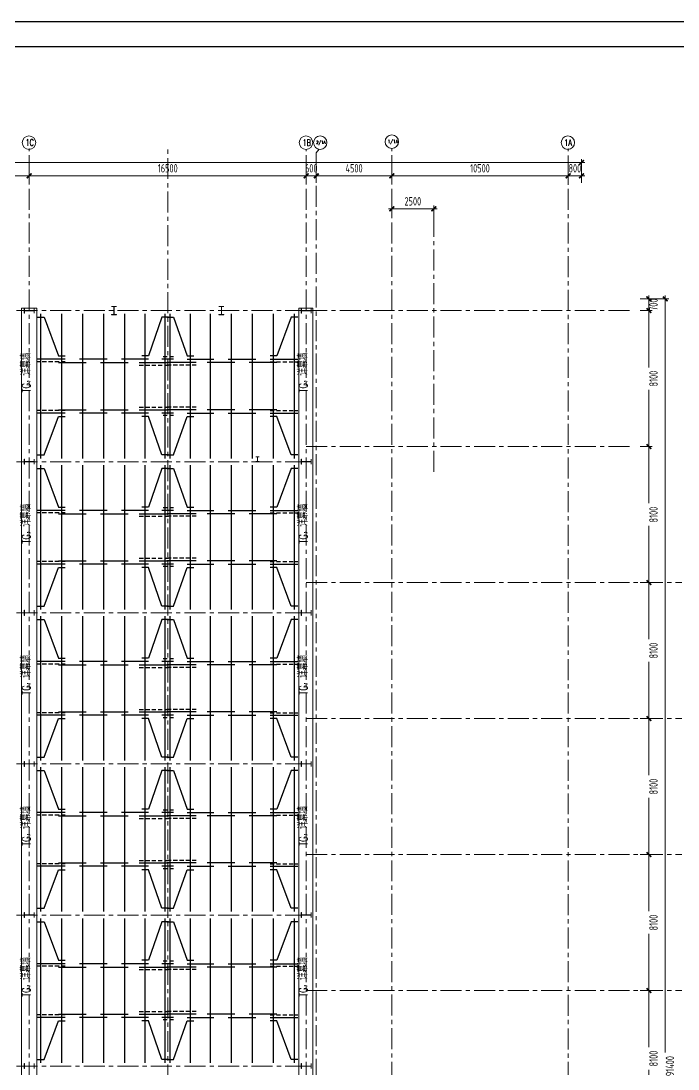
# Model space of a CAD drawing. Extents: x -1201378 to 2367219, y -619313 to 244905.
# Drawn here: x 2283650 to 2322789, y 182477 to 244905 of the extents above; entities that cross this region are included whole.
import ezdxf
from ezdxf.enums import TextEntityAlignment as Align

# ---------------------------------------------------------------- set-up
doc = ezdxf.new("R2010")
doc.units = 0
doc.header["$LTSCALE"] = 1000
doc.linetypes.add('CENTER', pattern=[2, 1.25, -0.25, 0.25, -0.25])
doc.linetypes.add('DASHED', pattern=[0.75, 0.5, -0.25])
doc.layers.get('0').update_dxf_attribs({"linetype": 'CONTINUOUS'})
doc.layers.get('Defpoints').update_dxf_attribs({"linetype": 'CONTINUOUS'})
doc.layers.add('0-cxFrame', color=155, linetype='CONTINUOUS')
doc.layers.add('S-SHAPE', color=51, linetype='CONTINUOUS')
for name, color, linetype, lineweight in [('0-cxText', 131, 'CONTINUOUS', 25), ('S-axis', 111, 'CONTINUOUS', 0), ('S-col', 2, 'CONTINUOUS', 0), ('S-dote', 5, 'CENTER', 0), ('THIN', 7, 'CONTINUOUS', 0), ('梁', 4, 'CONTINUOUS', 18)]:
    doc.layers.add(name, color=color, linetype=linetype, lineweight=lineweight)
doc.styles.add('_TCH_AXIS', font='COMPLEX', dxfattribs={"bigfont": 'GBCBIG'})
doc.styles.add('cx_tuming', font='simhei.ttf')
doc.styles.add('cx_tuqian1', font='')
doc.styles.add('TSSD_Dimension', font='tssdeng.shx', dxfattribs={"width": 0.7, "bigfont": 'hztxt.shx'})
doc.styles.add('TSSD_Rein', font='tj-romans1.shx', dxfattribs={"width": 0.7, "bigfont": 'tj-hztxt.shx'})
doc.styles.add('黑体', font='simhei.ttf', dxfattribs={"width": 0.8})
doc.styles.get('cx_tuqian1').set_extended_font_data('SimSun')
doc.dimstyles.new('TSSD_200_200', dxfattribs={"dimtxt": 500, "dimasz": 200, "dimexe": 200, "dimexo": 500, "dimgap": 200, "dimtad": 1, "dimdec": 0, "dimzin": 0, "dimdsep": 46, "dimtxsty": 'TSSD_Dimension', "dimblk": 'ARCHTICK', "dimcen": 0, "dimdle": 200, "dimclrt": 7, "dimadec": 0, "dimazin": 0, "dimtfac": 1, "dimtdec": 0, "dimtix": 1, "dimtmove": 2, "dimatfit": 3, "dimfxl": 1, "dimtolj": 1, "dimtzin": 0, "dimarcsym": 0})

# ---------------------------------------------------------------- blocks, each defined once
blk = doc.blocks.new('TK22.A0 L(Dragon)')
at = {"layer": '0-cxFrame', "color": 7, "const_width": 0.5}
blk.add_lwpolyline([(0, 0), (-1486, 0), (-1486, 841), (0, 841)], close=True, dxfattribs=at)
at = {"layer": '0-cxFrame', "const_width": 0.5}
blk.add_lwpolyline([(-80, 10), (-1466, 10), (-1466, 831), (-80, 831)], close=True, dxfattribs=at)
at = {"style": '黑体', "flags": 4}
blk.add_attdef('图幅', text='', height=3.3, dxfattribs=at).set_placement((-40, 3), align=Align.RIGHT)
at = {"layer": '0-cxText', "flags": 4}
for tag, height, style, p in [('建设单位', 3.5, 'cx_tuming', (-45, 240)), ('项目名称', 3.5, 'cx_tuming', (-45, 210)), ('子项名称', 3.5, 'cx_tuming', (-45, 180)), ('工程编号', 3.3, 'cx_tuqian1', (-35, 165)), ('图名1', 3.5, 'cx_tuming', (-45, 87)), ('图名2', 3.5, 'cx_tuming', (-45, 79)), ('图名3', 3.5, 'cx_tuming', (-45, 71)), ('出图日期', 3.3, 'cx_tuqian1', (-39, 60)), ('专业', 3.3, 'cx_tuqian1', (-55, 52)), ('图号', 3.3, 'cx_tuqian1', (-55, 44)), ('版次', 3.3, 'cx_tuqian1', (-20, 44))]:
    blk.add_attdef(tag, text='', height=height, dxfattribs=dict(at, style=style)).set_placement(p, align=Align.MIDDLE)
at = {"layer": 'Defpoints', "color": 6, "flags": 4}
for tag, height, style, p in [('tufu', 3.3, '黑体', (-12, 12)), ('dwfname', 4, 'cx_tuqian1', (-80, 3))]:
    blk.add_attdef(tag, text='', height=height, dxfattribs=dict(at, style=style)).set_placement(p, align=Align.RIGHT)
blk = doc.blocks.new('_FZH')
at = {"layer": 'S-col'}
blk.add_lwpolyline([(-0.375, -0.188), (-0.375, 0.187), (-0.36, 0.187), (-0.36, 0.005), (0.36, 0.005), (0.36, 0.187), (0.375, 0.187), (0.375, -0.188), (0.36, -0.188), (0.36, -0.005), (-0.36, -0.005), (-0.36, -0.188)], close=True, dxfattribs=at)
blk = doc.blocks.new('w4234324')
at = {"layer": 'S-col', "xscale": 800.0000000000005, "yscale": 800.0000000000005, "zscale": 800.0000000000005}
for p in [(-160954, 831820), (-144454, 831820), (-160954, 822820), (-144454, 822820), (-160954, 813820), (-144454, 813820), (-160954, 804820), (-144454, 804820), (-160954, 795820), (-144454, 795820), (-160954, 786820), (-144454, 786820)]:
    blk.add_blockref('_FZH', p, dxfattribs=at)
blk = doc.blocks.new('_ArchTick')
at = {"color": 0, "linetype": 'ByBlock', "const_width": 0.5}
blk.add_lwpolyline([(-0.71, -0.71), (0.71, 0.71)], dxfattribs=at)
blk = doc.blocks.new('*D2999')
at = {"layer": 'Defpoints', "color": 0, "transparency": 16777216}
for p in [(-115858, 123054), (-132358, 122147), (-115858, 122147)]:
    blk.add_point(p, dxfattribs=at)
at = {"layer": 'S-axis', "color": 0, "lineweight": -2, "transparency": 16777216}
for p, q in [((-132558, 123054), (-115658, 123054)), ((-132358, 122647), (-132358, 123254)), ((-115858, 122647), (-115858, 123254))]:
    blk.add_line(p, q, dxfattribs=at)
at = {"layer": 'S-axis', "color": 0, "lineweight": -2, "transparency": 16777216, "xscale": 200, "yscale": 200, "zscale": 200, "rotation": 180}
blk.add_blockref('_ArchTick', (-132358, 123054), dxfattribs=at)
at = {"layer": 'S-axis', "color": 0, "lineweight": -2, "transparency": 16777216, "xscale": 200, "yscale": 200, "zscale": 200}
blk.add_blockref('_ArchTick', (-115858, 123054), dxfattribs=at)
at = {"layer": 'S-axis', "color": 7, "transparency": 16777216, "insert": (-124108, 123504), "char_height": 500, "attachment_point": 5, "style": 'TSSD_Dimension'}
blk.add_mtext('\\A1;16500', dxfattribs=at)
blk = doc.blocks.new('*D3000')
at = {"layer": 'Defpoints', "color": 0, "transparency": 16777216}
for p in [(-99358, 123054), (-115858, 122147), (-99358, 122147)]:
    blk.add_point(p, dxfattribs=at)
at = {"layer": 'S-axis', "color": 0, "lineweight": -2, "transparency": 16777216}
for p, q in [((-116058, 123054), (-99158, 123054)), ((-115858, 122647), (-115858, 123254)), ((-99358, 122647), (-99358, 123254))]:
    blk.add_line(p, q, dxfattribs=at)
at = {"layer": 'S-axis', "color": 0, "lineweight": -2, "transparency": 16777216, "xscale": 200, "yscale": 200, "zscale": 200, "rotation": 180}
blk.add_blockref('_ArchTick', (-115858, 123054), dxfattribs=at)
at = {"layer": 'S-axis', "color": 0, "lineweight": -2, "transparency": 16777216, "xscale": 200, "yscale": 200, "zscale": 200}
blk.add_blockref('_ArchTick', (-99358, 123054), dxfattribs=at)
at = {"layer": 'S-axis', "color": 7, "transparency": 16777216, "insert": (-107608, 123504), "char_height": 500, "attachment_point": 5, "style": 'TSSD_Dimension'}
blk.add_mtext('\\A1;16500', dxfattribs=at)
blk = doc.blocks.new('*D3001')
at = {"layer": 'Defpoints', "color": 0, "transparency": 16777216}
for p in [(-98758, 123054), (-99358, 122147), (-98758, 122147)]:
    blk.add_point(p, dxfattribs=at)
at = {"layer": 'S-axis', "color": 0, "lineweight": -2, "transparency": 16777216}
for p, q in [((-99358, 123054), (-99558, 123054)), ((-99358, 122647), (-99358, 123254)), ((-99358, 123054), (-98758, 123054)), ((-98758, 122647), (-98758, 123254)), ((-98758, 123054), (-98558, 123054))]:
    blk.add_line(p, q, dxfattribs=at)
at = {"layer": 'S-axis', "color": 0, "lineweight": -2, "transparency": 16777216, "xscale": 200, "yscale": 200, "zscale": 200}
blk.add_blockref('_ArchTick', (-99358, 123054), dxfattribs=at)
at = {"layer": 'S-axis', "color": 0, "lineweight": -2, "transparency": 16777216, "xscale": 200, "yscale": 200, "zscale": 200, "rotation": 180}
blk.add_blockref('_ArchTick', (-98758, 123054), dxfattribs=at)
at = {"layer": 'S-axis', "color": 7, "transparency": 16777216, "insert": (-99058, 123504), "char_height": 500, "attachment_point": 5, "style": 'TSSD_Dimension'}
blk.add_mtext('\\A1;600', dxfattribs=at)
blk = doc.blocks.new('*D3002')
at = {"layer": 'Defpoints', "color": 0, "transparency": 16777216}
for p in [(-94258, 123054), (-98758, 122147), (-94258, 122147)]:
    blk.add_point(p, dxfattribs=at)
at = {"layer": 'S-axis', "color": 0, "lineweight": -2, "transparency": 16777216}
for p, q in [((-98958, 123054), (-94058, 123054)), ((-98758, 122647), (-98758, 123254)), ((-94258, 122647), (-94258, 123254))]:
    blk.add_line(p, q, dxfattribs=at)
at = {"layer": 'S-axis', "color": 0, "lineweight": -2, "transparency": 16777216, "xscale": 200, "yscale": 200, "zscale": 200, "rotation": 180}
blk.add_blockref('_ArchTick', (-98758, 123054), dxfattribs=at)
at = {"layer": 'S-axis', "color": 0, "lineweight": -2, "transparency": 16777216, "xscale": 200, "yscale": 200, "zscale": 200}
blk.add_blockref('_ArchTick', (-94258, 123054), dxfattribs=at)
at = {"layer": 'S-axis', "color": 7, "transparency": 16777216, "insert": (-96508, 123504), "char_height": 500, "attachment_point": 5, "style": 'TSSD_Dimension'}
blk.add_mtext('\\A1;4500', dxfattribs=at)
blk = doc.blocks.new('*D3003')
at = {"layer": 'Defpoints', "color": 0, "transparency": 16777216}
for p in [(-83758, 123054), (-94258, 122147), (-83758, 122147)]:
    blk.add_point(p, dxfattribs=at)
at = {"layer": 'S-axis', "color": 0, "lineweight": -2, "transparency": 16777216}
for p, q in [((-94458, 123054), (-83558, 123054)), ((-94258, 122647), (-94258, 123254)), ((-83758, 122647), (-83758, 123254))]:
    blk.add_line(p, q, dxfattribs=at)
at = {"layer": 'S-axis', "color": 0, "lineweight": -2, "transparency": 16777216, "xscale": 200, "yscale": 200, "zscale": 200, "rotation": 180}
blk.add_blockref('_ArchTick', (-94258, 123054), dxfattribs=at)
at = {"layer": 'S-axis', "color": 0, "lineweight": -2, "transparency": 16777216, "xscale": 200, "yscale": 200, "zscale": 200}
blk.add_blockref('_ArchTick', (-83758, 123054), dxfattribs=at)
at = {"layer": 'S-axis', "color": 7, "transparency": 16777216, "insert": (-89008, 123504), "char_height": 500, "attachment_point": 5, "style": 'TSSD_Dimension'}
blk.add_mtext('\\A1;10500', dxfattribs=at)
blk = doc.blocks.new('*D3004')
at = {"layer": 'Defpoints', "color": 0, "transparency": 16777216}
for p in [(-82958, 123054), (-83758, 122147), (-82958, 122147)]:
    blk.add_point(p, dxfattribs=at)
at = {"layer": 'S-axis', "color": 0, "lineweight": -2, "transparency": 16777216}
for p, q in [((-83758, 123054), (-83958, 123054)), ((-83758, 122647), (-83758, 123254)), ((-83758, 123054), (-82958, 123054)), ((-82958, 122647), (-82958, 123254)), ((-82958, 123054), (-82758, 123054))]:
    blk.add_line(p, q, dxfattribs=at)
at = {"layer": 'S-axis', "color": 0, "lineweight": -2, "transparency": 16777216, "xscale": 200, "yscale": 200, "zscale": 200}
blk.add_blockref('_ArchTick', (-83758, 123054), dxfattribs=at)
at = {"layer": 'S-axis', "color": 0, "lineweight": -2, "transparency": 16777216, "xscale": 200, "yscale": 200, "zscale": 200, "rotation": 180}
blk.add_blockref('_ArchTick', (-82958, 123054), dxfattribs=at)
at = {"layer": 'S-axis', "color": 7, "transparency": 16777216, "insert": (-83358, 123504), "char_height": 500, "attachment_point": 5, "style": 'TSSD_Dimension'}
blk.add_mtext('\\A1;800', dxfattribs=at)
blk = doc.blocks.new('*D3005')
at = {"layer": 'Defpoints', "color": 0, "transparency": 16777216}
for p in [(-79964, 115727), (-79964, 115027), (-78948, 115027)]:
    blk.add_point(p, dxfattribs=at)
at = {"layer": 'S-axis', "color": 0, "lineweight": -2, "transparency": 16777216}
for p, q in [((-79464, 115727), (-78748, 115727)), ((-78948, 115927), (-78948, 114827)), ((-79464, 115027), (-78748, 115027))]:
    blk.add_line(p, q, dxfattribs=at)
at = {"layer": 'S-axis', "color": 0, "lineweight": -2, "transparency": 16777216, "xscale": 200, "yscale": 200, "zscale": 200}
for p, rotation in [((-78948, 115727), 90), ((-78948, 115027), 270)]:
    blk.add_blockref('_ArchTick', p, dxfattribs=dict(at, rotation=rotation))
at = {"layer": 'S-axis', "color": 7, "transparency": 16777216, "insert": (-78673, 115377), "char_height": 500, "attachment_point": 5, "rotation": 90, "style": 'TSSD_Dimension'}
blk.add_mtext('\\A1;700', dxfattribs=at)
blk = doc.blocks.new('*D3006')
at = {"layer": 'Defpoints', "color": 0, "transparency": 16777216}
for p in [(-79964, 115027), (-79964, 106927), (-78948, 106927)]:
    blk.add_point(p, dxfattribs=at)
at = {"layer": 'S-axis', "color": 0, "lineweight": -2, "transparency": 16777216}
for p, q in [((-79464, 115027), (-78748, 115027)), ((-78948, 115227), (-78948, 111648)), ((-78948, 106727), (-78948, 110306)), ((-79464, 106927), (-78748, 106927))]:
    blk.add_line(p, q, dxfattribs=at)
at = {"layer": 'S-axis', "color": 0, "lineweight": -2, "transparency": 16777216, "xscale": 200, "yscale": 200, "zscale": 200}
for p, rotation in [((-78948, 115027), 90), ((-78948, 106927), 270)]:
    blk.add_blockref('_ArchTick', p, dxfattribs=dict(at, rotation=rotation))
at = {"layer": 'S-axis', "color": 7, "transparency": 16777216, "insert": (-78673, 110977), "char_height": 500, "attachment_point": 5, "rotation": 90, "style": 'TSSD_Dimension'}
blk.add_mtext('\\A1;8100', dxfattribs=at)
blk = doc.blocks.new('*D3007')
at = {"layer": 'Defpoints', "color": 0, "transparency": 16777216}
for p in [(-79964, 106927), (-79964, 98827), (-78948, 98827)]:
    blk.add_point(p, dxfattribs=at)
at = {"layer": 'S-axis', "color": 0, "lineweight": -2, "transparency": 16777216}
for p, q in [((-79464, 106927), (-78748, 106927)), ((-78948, 107127), (-78948, 103548)), ((-78948, 98627), (-78948, 102206)), ((-79464, 98827), (-78748, 98827))]:
    blk.add_line(p, q, dxfattribs=at)
at = {"layer": 'S-axis', "color": 0, "lineweight": -2, "transparency": 16777216, "xscale": 200, "yscale": 200, "zscale": 200}
for p, rotation in [((-78948, 106927), 90), ((-78948, 98827), 270)]:
    blk.add_blockref('_ArchTick', p, dxfattribs=dict(at, rotation=rotation))
at = {"layer": 'S-axis', "color": 7, "transparency": 16777216, "insert": (-78673, 102877), "char_height": 500, "attachment_point": 5, "rotation": 90, "style": 'TSSD_Dimension'}
blk.add_mtext('\\A1;8100', dxfattribs=at)
blk = doc.blocks.new('*D3008')
at = {"layer": 'Defpoints', "color": 0, "transparency": 16777216}
for p in [(-79964, 98827), (-79964, 90727), (-78948, 90727)]:
    blk.add_point(p, dxfattribs=at)
at = {"layer": 'S-axis', "color": 0, "lineweight": -2, "transparency": 16777216}
for p, q in [((-79464, 98827), (-78748, 98827)), ((-78948, 99027), (-78948, 95448)), ((-78948, 90527), (-78948, 94106)), ((-79464, 90727), (-78748, 90727))]:
    blk.add_line(p, q, dxfattribs=at)
at = {"layer": 'S-axis', "color": 0, "lineweight": -2, "transparency": 16777216, "xscale": 200, "yscale": 200, "zscale": 200}
for p, rotation in [((-78948, 98827), 90), ((-78948, 90727), 270)]:
    blk.add_blockref('_ArchTick', p, dxfattribs=dict(at, rotation=rotation))
at = {"layer": 'S-axis', "color": 7, "transparency": 16777216, "insert": (-78673, 94777), "char_height": 500, "attachment_point": 5, "rotation": 90, "style": 'TSSD_Dimension'}
blk.add_mtext('\\A1;8100', dxfattribs=at)
blk = doc.blocks.new('*D3009')
at = {"layer": 'Defpoints', "color": 0, "transparency": 16777216}
for p in [(-79964, 90727), (-79964, 82627), (-78948, 82627)]:
    blk.add_point(p, dxfattribs=at)
at = {"layer": 'S-axis', "color": 0, "lineweight": -2, "transparency": 16777216}
for p, q in [((-79464, 90727), (-78748, 90727)), ((-78948, 90927), (-78948, 87348)), ((-78948, 82427), (-78948, 86006)), ((-79464, 82627), (-78748, 82627))]:
    blk.add_line(p, q, dxfattribs=at)
at = {"layer": 'S-axis', "color": 0, "lineweight": -2, "transparency": 16777216, "xscale": 200, "yscale": 200, "zscale": 200}
for p, rotation in [((-78948, 90727), 90), ((-78948, 82627), 270)]:
    blk.add_blockref('_ArchTick', p, dxfattribs=dict(at, rotation=rotation))
at = {"layer": 'S-axis', "color": 7, "transparency": 16777216, "insert": (-78673, 86677), "char_height": 500, "attachment_point": 5, "rotation": 90, "style": 'TSSD_Dimension'}
blk.add_mtext('\\A1;8100', dxfattribs=at)
blk = doc.blocks.new('*D3010')
at = {"layer": 'Defpoints', "color": 0, "transparency": 16777216}
for p in [(-79964, 82627), (-79964, 74527), (-78948, 74527)]:
    blk.add_point(p, dxfattribs=at)
at = {"layer": 'S-axis', "color": 0, "lineweight": -2, "transparency": 16777216}
for p, q in [((-79464, 82627), (-78748, 82627)), ((-78948, 82827), (-78948, 79248)), ((-78948, 74327), (-78948, 77906)), ((-79464, 74527), (-78748, 74527))]:
    blk.add_line(p, q, dxfattribs=at)
at = {"layer": 'S-axis', "color": 0, "lineweight": -2, "transparency": 16777216, "xscale": 200, "yscale": 200, "zscale": 200}
for p, rotation in [((-78948, 82627), 90), ((-78948, 74527), 270)]:
    blk.add_blockref('_ArchTick', p, dxfattribs=dict(at, rotation=rotation))
at = {"layer": 'S-axis', "color": 7, "transparency": 16777216, "insert": (-78673, 78577), "char_height": 500, "attachment_point": 5, "rotation": 90, "style": 'TSSD_Dimension'}
blk.add_mtext('\\A1;8100', dxfattribs=at)
blk = doc.blocks.new('*D3011')
at = {"layer": 'Defpoints', "color": 0, "transparency": 16777216}
for p in [(-79964, 74527), (-79964, 66427), (-78948, 66427)]:
    blk.add_point(p, dxfattribs=at)
at = {"layer": 'S-axis', "color": 0, "lineweight": -2, "transparency": 16777216}
for p, q in [((-79464, 74527), (-78748, 74527)), ((-78948, 74727), (-78948, 71148)), ((-78948, 66227), (-78948, 69806)), ((-79464, 66427), (-78748, 66427))]:
    blk.add_line(p, q, dxfattribs=at)
at = {"layer": 'S-axis', "color": 0, "lineweight": -2, "transparency": 16777216, "xscale": 200, "yscale": 200, "zscale": 200}
for p, rotation in [((-78948, 74527), 90), ((-78948, 66427), 270)]:
    blk.add_blockref('_ArchTick', p, dxfattribs=dict(at, rotation=rotation))
at = {"layer": 'S-axis', "color": 7, "transparency": 16777216, "insert": (-78673, 70477), "char_height": 500, "attachment_point": 5, "rotation": 90, "style": 'TSSD_Dimension'}
blk.add_mtext('\\A1;8100', dxfattribs=at)
blk = doc.blocks.new('*D3019')
at = {"layer": 'Defpoints', "color": 0, "transparency": 16777216}
for p in [(-82958, 123854), (-209458, 122247), (-82958, 122247)]:
    blk.add_point(p, dxfattribs=at)
at = {"layer": 'S-axis', "color": 0, "lineweight": -2, "transparency": 16777216}
for p, q in [((-209658, 123854), (-82758, 123854)), ((-209458, 122747), (-209458, 124054)), ((-82958, 122747), (-82958, 124054))]:
    blk.add_line(p, q, dxfattribs=at)
at = {"layer": 'S-axis', "color": 0, "lineweight": -2, "transparency": 16777216, "xscale": 200, "yscale": 200, "zscale": 200, "rotation": 180}
blk.add_blockref('_ArchTick', (-209458, 123854), dxfattribs=at)
at = {"layer": 'S-axis', "color": 0, "lineweight": -2, "transparency": 16777216, "xscale": 200, "yscale": 200, "zscale": 200}
blk.add_blockref('_ArchTick', (-82958, 123854), dxfattribs=at)
at = {"layer": 'S-axis', "color": 7, "transparency": 16777216, "insert": (-146208, 124304), "char_height": 500, "attachment_point": 5, "style": 'TSSD_Dimension'}
blk.add_mtext('\\A1;126500', dxfattribs=at)
blk = doc.blocks.new('*D3021')
at = {"layer": 'Defpoints', "color": 0, "transparency": 16777216}
for p in [(-79864, 115727), (-77969, 115727), (-79864, 24327)]:
    blk.add_point(p, dxfattribs=at)
at = {"layer": 'S-axis', "color": 0, "lineweight": -2, "transparency": 16777216}
for p, q in [((-79364, 115727), (-77769, 115727)), ((-77969, 115927), (-77969, 70833)), ((-77969, 24127), (-77969, 69221)), ((-79364, 24327), (-77769, 24327))]:
    blk.add_line(p, q, dxfattribs=at)
at = {"layer": 'S-axis', "color": 0, "lineweight": -2, "transparency": 16777216, "xscale": 200, "yscale": 200, "zscale": 200}
for p, rotation in [((-77969, 115727), 90), ((-77969, 24327), 270)]:
    blk.add_blockref('_ArchTick', p, dxfattribs=dict(at, rotation=rotation))
at = {"layer": 'S-axis', "color": 7, "transparency": 16777216, "insert": (-77694, 70027), "char_height": 500, "attachment_point": 5, "rotation": 90, "style": 'TSSD_Dimension'}
blk.add_mtext('\\A1;91400', dxfattribs=at)
blk = doc.blocks.new('*D3042')
at = {"layer": 'Defpoints', "color": 0, "transparency": 16777216}
for p in [(-94258, 121087), (-94258, 120087), (-91758, 120087)]:
    blk.add_point(p, dxfattribs=at)
at = {"layer": 'S-axis', "color": 0, "lineweight": -2, "transparency": 16777216}
for p, q in [((-94258, 120587), (-94258, 121287)), ((-91758, 120587), (-91758, 121287)), ((-91558, 121087), (-94458, 121087))]:
    blk.add_line(p, q, dxfattribs=at)
at = {"layer": 'S-axis', "color": 0, "lineweight": -2, "transparency": 16777216, "xscale": 200, "yscale": 200, "zscale": 200}
for p, rotation in [((-94258, 121087), 179.9999999999974), ((-91758, 121087), 359.9999999999973)]:
    blk.add_blockref('_ArchTick', p, dxfattribs=dict(at, rotation=rotation))
at = {"layer": 'S-axis', "color": 7, "transparency": 16777216, "insert": (-93008, 121537), "char_height": 500, "attachment_point": 5, "style": 'TSSD_Dimension'}
blk.add_mtext('\\A1;2500', dxfattribs=at)
blk = doc.blocks.new('1#轴网')
at = {"layer": 'S-axis'}
blk.add_line((-98589, 124638.5), (-98758.5, 124427), dxfattribs=at)
for centre in [(-94258.5, 125089.3), (-115873.4, 125033.1), (-99373.4, 125033.1), (-98523.4, 125033.1), (-83773.4, 125033.1)]:
    blk.add_circle(centre, 400, dxfattribs=at)
at = {"layer": 'S-dote'}
for p, q in [((-115858.5, 19033.1), (-115858.5, 124689.3)), ((-107608.5, 18867), (-107608.5, 124689.3)), ((-99358.5, 19033.1), (-99358.5, 124633.4)), ((-98758.5, 19217), (-98758.5, 124427)), ((-94258.5, 19033.1), (-94258.5, 124689.3)), ((-83758.5, 19024), (-83758.5, 124689.3)), ((-91758.5, 105417), (-91758.5, 121147)), ((-99358.5, 115027), (-216950.7, 115027)), ((-99358.5, 115027), (-79964.3, 115027)), ((-99358.5, 106927), (-79964.3, 106927)), ((-99358.5, 106027), (-216950.7, 106027)), ((-99358.5, 98827), (-76979.2, 98827)), ((-99358.5, 97027), (-216950.7, 97027)), ((-99358.5, 90727), (-76979.2, 90727)), ((-99358.5, 88027), (-216950.7, 88027)), ((-99358.5, 82627), (-76979.2, 82627)), ((-99358.5, 79027), (-216950.7, 79027)), ((-99358.5, 74527), (-76979.2, 74527)), ((-99358.5, 70027), (-216950.7, 70027))]:
    blk.add_line(p, q, dxfattribs=at)
at = {"layer": 'S-axis', "style": '_TCH_AXIS', "width": 0.705882}
for s, height, p in [('1C', 394.32, (-116072.2, 124836)), ('1B', 381.3, (-99578.4, 124842.5)), ('2/1A', 190.1, (-98763, 124951.6)), ('1/1A', 199.77, (-94493.5, 125003.7)), ('1A', 374.97, (-83981.3, 124845.6))]:
    blk.add_text(s, height=height, dxfattribs=at).set_placement(p)
at = {"layer": 'S-axis'}
for p1, p2, distance, picture, middle in [((-209458.5, 122247), (-82958.5, 122247), 1606.7, '*D3019', (-146208.5, 124303.7)), ((-132358.5, 122147), (-115858.5, 122147), 906.7, '*D2999', (-124108.5, 123503.7)), ((-115858.5, 122147), (-99358.5, 122147), 906.7, '*D3000', (-107608.5, 123503.7)), ((-99358.5, 122147), (-98758.5, 122147), 906.7, '*D3001', (-99058.5, 123503.7)), ((-98758.5, 122147), (-94258.5, 122147), 906.7, '*D3002', (-96508.5, 123503.7)), ((-94258.5, 122147), (-83758.5, 122147), 906.7, '*D3003', (-89008.5, 123503.7)), ((-83758.5, 122147), (-82958.5, 122147), 906.7, '*D3004', (-83358.5, 123503.7)), ((-91758.5, 120087), (-94258.5, 120087), -1000, '*D3042', (-93008.5, 121537))]:
    dim = blk.add_aligned_dim(p1=p1, p2=p2, distance=distance, dimstyle='TSSD_200_200', dxfattribs=at)
    dim.commit()
    dim.dimension.update_dxf_attribs({"geometry": picture, "text_midpoint": middle})
for base, p1, p2, angle, picture, middle in [((-78948.5, 115027), (-79964.3, 115727), (-79964.3, 115027), 270, '*D3005', (-78673.5, 115377)), ((-77968.8, 115727), (-79864.3, 24327), (-79864.3, 115727), 90, '*D3021', (-77693.8, 70027)), ((-78948.5, 106927), (-79964.3, 115027), (-79964.3, 106927), 270, '*D3006', (-78673.5, 110977)), ((-78948.5, 98827), (-79964.3, 106927), (-79964.3, 98827), 270, '*D3007', (-78673.5, 102877)), ((-78948.5, 90727), (-79964.3, 98827), (-79964.3, 90727), 270, '*D3008', (-78673.5, 94777)), ((-78948.5, 82627), (-79964.3, 90727), (-79964.3, 82627), 270, '*D3009', (-78673.5, 86677)), ((-78948.5, 74527), (-79964.3, 82627), (-79964.3, 74527), 270, '*D3010', (-78673.5, 78577)), ((-78948.5, 66427), (-79964.3, 74527), (-79964.3, 66427), 270, '*D3011', (-78673.5, 70477))]:
    dim = blk.add_linear_dim(base=base, p1=p1, p2=p2, angle=angle, dimstyle='TSSD_200_200', dxfattribs=at)
    dim.commit()
    dim.dimension.update_dxf_attribs({"geometry": picture, "text_midpoint": middle, "dimtype": 161})

msp = doc.modelspace()

# ---------------------------------------------------------------- linework, layer by layer
at = {"layer": 'S-col'}
for points in [[(2289341.5, 227401.8), (2289041.5, 227401.8), (2289041.5, 227413.8), (2289187.5, 227413.8), (2289187.5, 227889.8), (2289041.5, 227889.8), (2289041.5, 227901.8), (2289341.5, 227901.8), (2289341.5, 227889.8), (2289195.5, 227889.8), (2289195.5, 227413.8), (2289341.5, 227413.8)], [(2295441.5, 227401.8), (2295741.5, 227401.8), (2295741.5, 227413.8), (2295595.5, 227413.8), (2295595.5, 227889.8), (2295741.5, 227889.8), (2295741.5, 227901.8), (2295441.5, 227901.8), (2295441.5, 227889.8), (2295587.5, 227889.8), (2295587.5, 227413.8), (2295441.5, 227413.8)], [(2297641.5, 218951.8), (2297841.5, 218951.8), (2297841.5, 218939.8), (2297745.5, 218939.8), (2297745.5, 218663.8), (2297841.5, 218663.8), (2297841.5, 218651.8), (2297641.5, 218651.8), (2297641.5, 218663.8), (2297737.5, 218663.8), (2297737.5, 218939.8), (2297641.5, 218939.8)]]:
    msp.add_lwpolyline(points, close=True, dxfattribs=at)
at = {"layer": 'S-SHAPE'}
for p, q in [((2284841.5, 218851.8), (2284841.5, 227451.8)), ((2286091.5, 218851.8), (2286091.5, 227451.8)), ((2287341.5, 218851.8), (2287341.5, 227451.8)), ((2288591.5, 218851.8), (2288591.5, 227451.8)), ((2289841.5, 218851.8), (2289841.5, 227451.8)), ((2291041.5, 218851.8), (2291041.5, 227451.8)), ((2292241.5, 218851.8), (2292241.5, 227451.8)), ((2292541.5, 218851.8), (2292541.5, 227451.8)), ((2293741.5, 218851.8), (2293741.5, 227451.8)), ((2294941.5, 218851.8), (2294941.5, 227451.8)), ((2296191.5, 218851.8), (2296191.5, 227451.8)), ((2297441.5, 218851.8), (2297441.5, 227451.8)), ((2298691.5, 218851.8), (2298691.5, 227451.8)), ((2299941.5, 218851.8), (2299941.5, 227451.8)), ((2286291.5, 224751.8), (2284641.5, 224751.8)), ((2288791.5, 224751.8), (2287141.5, 224751.8)), ((2291241.5, 224751.8), (2289641.5, 224751.8)), ((2292741.5, 224751.8), (2292041.5, 224751.8)), ((2293541.5, 224751.8), (2295141.5, 224751.8)), ((2295991.5, 224751.8), (2297641.5, 224751.8)), ((2298491.5, 224751.8), (2300141.5, 224751.8)), ((2285891.5, 224551.8), (2287541.5, 224551.8)), ((2288391.5, 224551.8), (2290041.5, 224551.8)), ((2290691.5, 224551.8), (2292441.5, 224551.8)), ((2294091.5, 224551.8), (2292341.5, 224551.8)), ((2296391.5, 224551.8), (2294741.5, 224551.8)), ((2298891.5, 224551.8), (2297241.5, 224551.8)), ((2285891.5, 221751.8), (2287541.5, 221751.8)), ((2288391.5, 221751.8), (2290041.5, 221751.8)), ((2290691.5, 221751.8), (2292441.5, 221751.8)), ((2294091.5, 221751.8), (2292341.5, 221751.8)), ((2296391.5, 221751.8), (2294741.5, 221751.8)), ((2298891.5, 221751.8), (2297241.5, 221751.8)), ((2286291.5, 221551.8), (2284641.5, 221551.8)), ((2288791.5, 221551.8), (2287141.5, 221551.8)), ((2291241.5, 221551.8), (2289641.5, 221551.8)), ((2292741.5, 221551.8), (2292041.5, 221551.8)), ((2293541.5, 221551.8), (2295141.5, 221551.8)), ((2295991.5, 221551.8), (2297641.5, 221551.8)), ((2298491.5, 221551.8), (2300141.5, 221551.8)), ((2284841.5, 209851.8), (2284841.5, 218451.8)), ((2286091.5, 209851.8), (2286091.5, 218451.8)), ((2287341.5, 209851.8), (2287341.5, 218451.8)), ((2288591.5, 209851.8), (2288591.5, 218451.8)), ((2289841.5, 209851.8), (2289841.5, 218451.8)), ((2291041.5, 209851.8), (2291041.5, 218451.8)), ((2292241.5, 209851.8), (2292241.5, 218451.8)), ((2292541.5, 209851.8), (2292541.5, 218451.8)), ((2293741.5, 209851.8), (2293741.5, 218451.8)), ((2294941.5, 209851.8), (2294941.5, 218451.8)), ((2296191.5, 209851.8), (2296191.5, 218451.8)), ((2297441.5, 209851.8), (2297441.5, 218451.8)), ((2298691.5, 209851.8), (2298691.5, 218451.8)), ((2299941.5, 209851.8), (2299941.5, 218451.8)), ((2286291.5, 215751.8), (2284641.5, 215751.8)), ((2285891.5, 215551.8), (2287541.5, 215551.8)), ((2288791.5, 215751.8), (2287141.5, 215751.8)), ((2288391.5, 215551.8), (2290041.5, 215551.8)), ((2291241.5, 215751.8), (2289641.5, 215751.8)), ((2290691.5, 215551.8), (2292441.5, 215551.8)), ((2292741.5, 215751.8), (2292041.5, 215751.8)), ((2294091.5, 215551.8), (2292341.5, 215551.8)), ((2293541.5, 215751.8), (2295141.5, 215751.8)), ((2296391.5, 215551.8), (2294741.5, 215551.8)), ((2295991.5, 215751.8), (2297641.5, 215751.8)), ((2298891.5, 215551.8), (2297241.5, 215551.8)), ((2298491.5, 215751.8), (2300141.5, 215751.8)), ((2286291.5, 212551.8), (2284641.5, 212551.8)), ((2285891.5, 212751.8), (2287541.5, 212751.8)), ((2288791.5, 212551.8), (2287141.5, 212551.8)), ((2288391.5, 212751.8), (2290041.5, 212751.8)), ((2291241.5, 212551.8), (2289641.5, 212551.8)), ((2290691.5, 212751.8), (2292441.5, 212751.8)), ((2292741.5, 212551.8), (2292041.5, 212551.8)), ((2294091.5, 212751.8), (2292341.5, 212751.8)), ((2293541.5, 212551.8), (2295141.5, 212551.8)), ((2296391.5, 212751.8), (2294741.5, 212751.8)), ((2295991.5, 212551.8), (2297641.5, 212551.8)), ((2298891.5, 212751.8), (2297241.5, 212751.8)), ((2298491.5, 212551.8), (2300141.5, 212551.8)), ((2284841.5, 200851.8), (2284841.5, 209451.8)), ((2286091.5, 200851.8), (2286091.5, 209451.8)), ((2287341.5, 200851.8), (2287341.5, 209451.8)), ((2288591.5, 200851.8), (2288591.5, 209451.8)), ((2289841.5, 200851.8), (2289841.5, 209451.8)), ((2291041.5, 200851.8), (2291041.5, 209451.8)), ((2292241.5, 200851.8), (2292241.5, 209451.8)), ((2292541.5, 200851.8), (2292541.5, 209451.8)), ((2293741.5, 200851.8), (2293741.5, 209451.8)), ((2294941.5, 200851.8), (2294941.5, 209451.8)), ((2296191.5, 200851.8), (2296191.5, 209451.8)), ((2297441.5, 200851.8), (2297441.5, 209451.8)), ((2298691.5, 200851.8), (2298691.5, 209451.8)), ((2299941.5, 200851.8), (2299941.5, 209451.8)), ((2286291.5, 206751.8), (2284641.5, 206751.8)), ((2288791.5, 206751.8), (2287141.5, 206751.8)), ((2291241.5, 206751.8), (2289641.5, 206751.8)), ((2292741.5, 206751.8), (2292041.5, 206751.8)), ((2293541.5, 206751.8), (2295141.5, 206751.8)), ((2295991.5, 206751.8), (2297641.5, 206751.8)), ((2298491.5, 206751.8), (2300141.5, 206751.8)), ((2285891.5, 206551.8), (2287541.5, 206551.8)), ((2288391.5, 206551.8), (2290041.5, 206551.8)), ((2290691.5, 206551.8), (2292441.5, 206551.8)), ((2294091.5, 206551.8), (2292341.5, 206551.8)), ((2296391.5, 206551.8), (2294741.5, 206551.8)), ((2298891.5, 206551.8), (2297241.5, 206551.8)), ((2286291.5, 203551.8), (2284641.5, 203551.8)), ((2285891.5, 203751.8), (2287541.5, 203751.8)), ((2288791.5, 203551.8), (2287141.5, 203551.8)), ((2288391.5, 203751.8), (2290041.5, 203751.8)), ((2291241.5, 203551.8), (2289641.5, 203551.8)), ((2290691.5, 203751.8), (2292441.5, 203751.8)), ((2292741.5, 203551.8), (2292041.5, 203551.8)), ((2294091.5, 203751.8), (2292341.5, 203751.8)), ((2293541.5, 203551.8), (2295141.5, 203551.8)), ((2296391.5, 203751.8), (2294741.5, 203751.8)), ((2295991.5, 203551.8), (2297641.5, 203551.8)), ((2298891.5, 203751.8), (2297241.5, 203751.8)), ((2298491.5, 203551.8), (2300141.5, 203551.8)), ((2284841.5, 191851.8), (2284841.5, 200451.8)), ((2286091.5, 191851.8), (2286091.5, 200451.8)), ((2287341.5, 191851.8), (2287341.5, 200451.8)), ((2288591.5, 191851.8), (2288591.5, 200451.8)), ((2289841.5, 191851.8), (2289841.5, 200451.8)), ((2291041.5, 191851.8), (2291041.5, 200451.8)), ((2292241.5, 191851.8), (2292241.5, 200451.8)), ((2292541.5, 191851.8), (2292541.5, 200451.8)), ((2293741.5, 191851.8), (2293741.5, 200451.8)), ((2294941.5, 191851.8), (2294941.5, 200451.8)), ((2296191.5, 191851.8), (2296191.5, 200451.8)), ((2297441.5, 191851.8), (2297441.5, 200451.8)), ((2298691.5, 191851.8), (2298691.5, 200451.8)), ((2299941.5, 191851.8), (2299941.5, 200451.8)), ((2286291.5, 197751.8), (2284641.5, 197751.8)), ((2285891.5, 197551.8), (2287541.5, 197551.8)), ((2288791.5, 197751.8), (2287141.5, 197751.8)), ((2288391.5, 197551.8), (2290041.5, 197551.8)), ((2291241.5, 197751.8), (2289641.5, 197751.8)), ((2290691.5, 197551.8), (2292441.5, 197551.8)), ((2292741.5, 197751.8), (2292041.5, 197751.8)), ((2294091.5, 197551.8), (2292341.5, 197551.8)), ((2293541.5, 197751.8), (2295141.5, 197751.8)), ((2296391.5, 197551.8), (2294741.5, 197551.8)), ((2295991.5, 197751.8), (2297641.5, 197751.8)), ((2298891.5, 197551.8), (2297241.5, 197551.8)), ((2298491.5, 197751.8), (2300141.5, 197751.8)), ((2286291.5, 194551.8), (2284641.5, 194551.8)), ((2285891.5, 194751.8), (2287541.5, 194751.8)), ((2288791.5, 194551.8), (2287141.5, 194551.8)), ((2288391.5, 194751.8), (2290041.5, 194751.8)), ((2291241.5, 194551.8), (2289641.5, 194551.8)), ((2290691.5, 194751.8), (2292441.5, 194751.8)), ((2292741.5, 194551.8), (2292041.5, 194551.8)), ((2294091.5, 194751.8), (2292341.5, 194751.8)), ((2293541.5, 194551.8), (2295141.5, 194551.8)), ((2296391.5, 194751.8), (2294741.5, 194751.8)), ((2295991.5, 194551.8), (2297641.5, 194551.8)), ((2298891.5, 194751.8), (2297241.5, 194751.8)), ((2298491.5, 194551.8), (2300141.5, 194551.8)), ((2284841.5, 182851.8), (2284841.5, 191451.8)), ((2286091.5, 182851.8), (2286091.5, 191451.8)), ((2287341.5, 182851.8), (2287341.5, 191451.8)), ((2288591.5, 182851.8), (2288591.5, 191451.8)), ((2289841.5, 182851.8), (2289841.5, 191451.8)), ((2291041.5, 182851.8), (2291041.5, 191451.8)), ((2292241.5, 182851.8), (2292241.5, 191451.8)), ((2292541.5, 182851.8), (2292541.5, 191451.8)), ((2293741.5, 182851.8), (2293741.5, 191451.8)), ((2294941.5, 182851.8), (2294941.5, 191451.8)), ((2296191.5, 182851.8), (2296191.5, 191451.8)), ((2297441.5, 182851.8), (2297441.5, 191451.8)), ((2298691.5, 182851.8), (2298691.5, 191451.8)), ((2299941.5, 182851.8), (2299941.5, 191451.8)), ((2286291.5, 188751.8), (2284641.5, 188751.8)), ((2285891.5, 188551.8), (2287541.5, 188551.8)), ((2288791.5, 188751.8), (2287141.5, 188751.8)), ((2288391.5, 188551.8), (2290041.5, 188551.8)), ((2291241.5, 188751.8), (2289641.5, 188751.8)), ((2290691.5, 188551.8), (2292441.5, 188551.8)), ((2292741.5, 188751.8), (2292041.5, 188751.8)), ((2294091.5, 188551.8), (2292341.5, 188551.8)), ((2293541.5, 188751.8), (2295141.5, 188751.8)), ((2296391.5, 188551.8), (2294741.5, 188551.8)), ((2295991.5, 188751.8), (2297641.5, 188751.8)), ((2298891.5, 188551.8), (2297241.5, 188551.8)), ((2298491.5, 188751.8), (2300141.5, 188751.8)), ((2286291.5, 185551.8), (2284641.5, 185551.8)), ((2285891.5, 185751.8), (2287541.5, 185751.8)), ((2288791.5, 185551.8), (2287141.5, 185551.8)), ((2288391.5, 185751.8), (2290041.5, 185751.8)), ((2291241.5, 185551.8), (2289641.5, 185551.8)), ((2290691.5, 185751.8), (2292441.5, 185751.8)), ((2292741.5, 185551.8), (2292041.5, 185551.8)), ((2294091.5, 185751.8), (2292341.5, 185751.8)), ((2293541.5, 185551.8), (2295141.5, 185551.8)), ((2296391.5, 185751.8), (2294741.5, 185751.8)), ((2295991.5, 185551.8), (2297641.5, 185551.8)), ((2298891.5, 185751.8), (2297241.5, 185751.8)), ((2298491.5, 185551.8), (2300141.5, 185551.8))]:
    msp.add_line(p, q, dxfattribs=at)
at = {"layer": 'S-SHAPE', "linetype": 'DASHED', "ltscale": 0.5}
for p, q in [((2292741.5, 224901.8), (2292041.5, 224901.8)), ((2286291.5, 224601.8), (2284641.5, 224601.8)), ((2290691.5, 224401.8), (2292441.5, 224401.8)), ((2294091.5, 224401.8), (2292341.5, 224401.8)), ((2298491.5, 224601.8), (2300141.5, 224601.8)), ((2286291.5, 221701.8), (2284641.5, 221701.8)), ((2290691.5, 221901.8), (2292441.5, 221901.8)), ((2294091.5, 221901.8), (2292341.5, 221901.8)), ((2298491.5, 221701.8), (2300141.5, 221701.8)), ((2292741.5, 221401.8), (2292041.5, 221401.8)), ((2286291.5, 215601.8), (2284641.5, 215601.8)), ((2290691.5, 215401.8), (2292441.5, 215401.8)), ((2292741.5, 215901.8), (2292041.5, 215901.8)), ((2294091.5, 215401.8), (2292341.5, 215401.8)), ((2298491.5, 215601.8), (2300141.5, 215601.8)), ((2290691.5, 212901.8), (2292441.5, 212901.8)), ((2294091.5, 212901.8), (2292341.5, 212901.8)), ((2286291.5, 212701.8), (2284641.5, 212701.8)), ((2292741.5, 212401.8), (2292041.5, 212401.8)), ((2298491.5, 212701.8), (2300141.5, 212701.8)), ((2292741.5, 206901.8), (2292041.5, 206901.8)), ((2286291.5, 206601.8), (2284641.5, 206601.8)), ((2290691.5, 206401.8), (2292441.5, 206401.8)), ((2294091.5, 206401.8), (2292341.5, 206401.8)), ((2298491.5, 206601.8), (2300141.5, 206601.8)), ((2286291.5, 203701.8), (2284641.5, 203701.8)), ((2290691.5, 203901.8), (2292441.5, 203901.8)), ((2294091.5, 203901.8), (2292341.5, 203901.8)), ((2298491.5, 203701.8), (2300141.5, 203701.8)), ((2292741.5, 203401.8), (2292041.5, 203401.8)), ((2292741.5, 197901.8), (2292041.5, 197901.8)), ((2286291.5, 197601.8), (2284641.5, 197601.8)), ((2290691.5, 197401.8), (2292441.5, 197401.8)), ((2294091.5, 197401.8), (2292341.5, 197401.8)), ((2298491.5, 197601.8), (2300141.5, 197601.8)), ((2290691.5, 194901.8), (2292441.5, 194901.8)), ((2294091.5, 194901.8), (2292341.5, 194901.8)), ((2286291.5, 194701.8), (2284641.5, 194701.8)), ((2292741.5, 194401.8), (2292041.5, 194401.8)), ((2298491.5, 194701.8), (2300141.5, 194701.8)), ((2286291.5, 188601.8), (2284641.5, 188601.8)), ((2292741.5, 188901.8), (2292041.5, 188901.8)), ((2298491.5, 188601.8), (2300141.5, 188601.8)), ((2290691.5, 188401.8), (2292441.5, 188401.8)), ((2294091.5, 188401.8), (2292341.5, 188401.8)), ((2286291.5, 185701.8), (2284641.5, 185701.8)), ((2290691.5, 185901.8), (2292441.5, 185901.8)), ((2294091.5, 185901.8), (2292341.5, 185901.8)), ((2298491.5, 185701.8), (2300141.5, 185701.8)), ((2292741.5, 185401.8), (2292041.5, 185401.8))]:
    msp.add_line(p, q, dxfattribs=at)
at = {"layer": 'S-SHAPE'}
for points in [[(2284641.5, 227251.8), (2285041.5, 227251.8), (2285891.5, 224951.8), (2286291.5, 224951.8)], [(2292441.5, 227251.8), (2292041.5, 227251.8), (2291241.5, 224951.8), (2290841.5, 224951.8)], [(2292341.5, 227251.8), (2292741.5, 227251.8), (2293541.5, 224951.8), (2293941.5, 224951.8)], [(2300141.5, 227251.8), (2299741.5, 227251.8), (2298891.5, 224951.8), (2298491.5, 224951.8)], [(2284641.5, 219051.8), (2285041.5, 219051.8), (2285891.5, 221351.8), (2286291.5, 221351.8)], [(2292441.5, 219051.8), (2292041.5, 219051.8), (2291241.5, 221351.8), (2290841.5, 221351.8)], [(2292341.5, 219051.8), (2292741.5, 219051.8), (2293541.5, 221351.8), (2293941.5, 221351.8)], [(2300141.5, 219051.8), (2299741.5, 219051.8), (2298891.5, 221351.8), (2298491.5, 221351.8)], [(2284641.5, 218251.8), (2285041.5, 218251.8), (2285891.5, 215951.8), (2286291.5, 215951.8)], [(2292441.5, 218251.8), (2292041.5, 218251.8), (2291241.5, 215951.8), (2290841.5, 215951.8)], [(2292341.5, 218251.8), (2292741.5, 218251.8), (2293541.5, 215951.8), (2293941.5, 215951.8)], [(2300141.5, 218251.8), (2299741.5, 218251.8), (2298891.5, 215951.8), (2298491.5, 215951.8)], [(2284641.5, 210051.8), (2285041.5, 210051.8), (2285891.5, 212351.8), (2286291.5, 212351.8)], [(2292441.5, 210051.8), (2292041.5, 210051.8), (2291241.5, 212351.8), (2290841.5, 212351.8)], [(2292341.5, 210051.8), (2292741.5, 210051.8), (2293541.5, 212351.8), (2293941.5, 212351.8)], [(2300141.5, 210051.8), (2299741.5, 210051.8), (2298891.5, 212351.8), (2298491.5, 212351.8)], [(2284641.5, 209251.8), (2285041.5, 209251.8), (2285891.5, 206951.8), (2286291.5, 206951.8)], [(2292441.5, 209251.8), (2292041.5, 209251.8), (2291241.5, 206951.8), (2290841.5, 206951.8)], [(2292341.5, 209251.8), (2292741.5, 209251.8), (2293541.5, 206951.8), (2293941.5, 206951.8)], [(2300141.5, 209251.8), (2299741.5, 209251.8), (2298891.5, 206951.8), (2298491.5, 206951.8)], [(2284641.5, 201051.8), (2285041.5, 201051.8), (2285891.5, 203351.8), (2286291.5, 203351.8)], [(2292441.5, 201051.8), (2292041.5, 201051.8), (2291241.5, 203351.8), (2290841.5, 203351.8)], [(2292341.5, 201051.8), (2292741.5, 201051.8), (2293541.5, 203351.8), (2293941.5, 203351.8)], [(2300141.5, 201051.8), (2299741.5, 201051.8), (2298891.5, 203351.8), (2298491.5, 203351.8)], [(2284641.5, 200251.8), (2285041.5, 200251.8), (2285891.5, 197951.8), (2286291.5, 197951.8)], [(2292441.5, 200251.8), (2292041.5, 200251.8), (2291241.5, 197951.8), (2290841.5, 197951.8)], [(2292341.5, 200251.8), (2292741.5, 200251.8), (2293541.5, 197951.8), (2293941.5, 197951.8)], [(2300141.5, 200251.8), (2299741.5, 200251.8), (2298891.5, 197951.8), (2298491.5, 197951.8)], [(2284641.5, 192051.8), (2285041.5, 192051.8), (2285891.5, 194351.8), (2286291.5, 194351.8)], [(2292441.5, 192051.8), (2292041.5, 192051.8), (2291241.5, 194351.8), (2290841.5, 194351.8)], [(2292341.5, 192051.8), (2292741.5, 192051.8), (2293541.5, 194351.8), (2293941.5, 194351.8)], [(2300141.5, 192051.8), (2299741.5, 192051.8), (2298891.5, 194351.8), (2298491.5, 194351.8)], [(2284641.5, 191251.8), (2285041.5, 191251.8), (2285891.5, 188951.8), (2286291.5, 188951.8)], [(2292441.5, 191251.8), (2292041.5, 191251.8), (2291241.5, 188951.8), (2290841.5, 188951.8)], [(2292341.5, 191251.8), (2292741.5, 191251.8), (2293541.5, 188951.8), (2293941.5, 188951.8)], [(2300141.5, 191251.8), (2299741.5, 191251.8), (2298891.5, 188951.8), (2298491.5, 188951.8)], [(2284641.5, 183051.8), (2285041.5, 183051.8), (2285891.5, 185351.8), (2286291.5, 185351.8)], [(2292441.5, 183051.8), (2292041.5, 183051.8), (2291241.5, 185351.8), (2290841.5, 185351.8)], [(2292341.5, 183051.8), (2292741.5, 183051.8), (2293541.5, 185351.8), (2293941.5, 185351.8)], [(2300141.5, 183051.8), (2299741.5, 183051.8), (2298891.5, 185351.8), (2298491.5, 185351.8)]]:
    msp.add_lwpolyline(points, dxfattribs=at)
at = {"layer": '梁'}
for points in [[(2283691.5, 137501.8), (2284591.5, 137501.8), (2284591.5, 227801.8), (2283691.5, 227801.8)], [(2301041.5, 227801.8), (2300191.5, 227801.8), (2300191.5, 137501.8), (2301041.5, 137501.8)]]:
    msp.add_lwpolyline(points, close=True, dxfattribs=at)

# ---------------------------------------------------------------- block references
at = {"layer": '0-cxFrame', "xscale": 150, "yscale": 150, "zscale": 150}
msp.add_blockref('TK22.A0 L(Dragon)', (2367181.8, 118717.3), dxfattribs=at)
at = {"layer": 'S-axis'}
msp.add_blockref('1#轴网', (2400000, 112624.8), dxfattribs=at)
at = {"layer": 'S-col'}
msp.add_blockref('w4234324', (2445095.7, -604168.2), dxfattribs=at)

# ---------------------------------------------------------------- texts
at = {"layer": 'THIN', "style": 'TSSD_Rein', "width": 0.7}
for p in [(2284361.8, 223961), (2300861.8, 223961), (2284361.8, 214961), (2300861.8, 214961), (2284361.8, 205961), (2300861.8, 205961), (2284361.8, 196961), (2300861.8, 196961), (2284361.8, 187961), (2300861.8, 187961)]:
    msp.add_text('TG，详幕墙', height=500, rotation=90, dxfattribs=at).set_placement(p, align=Align.BOTTOM_CENTER)

doc.saveas('drawing.dxf')
